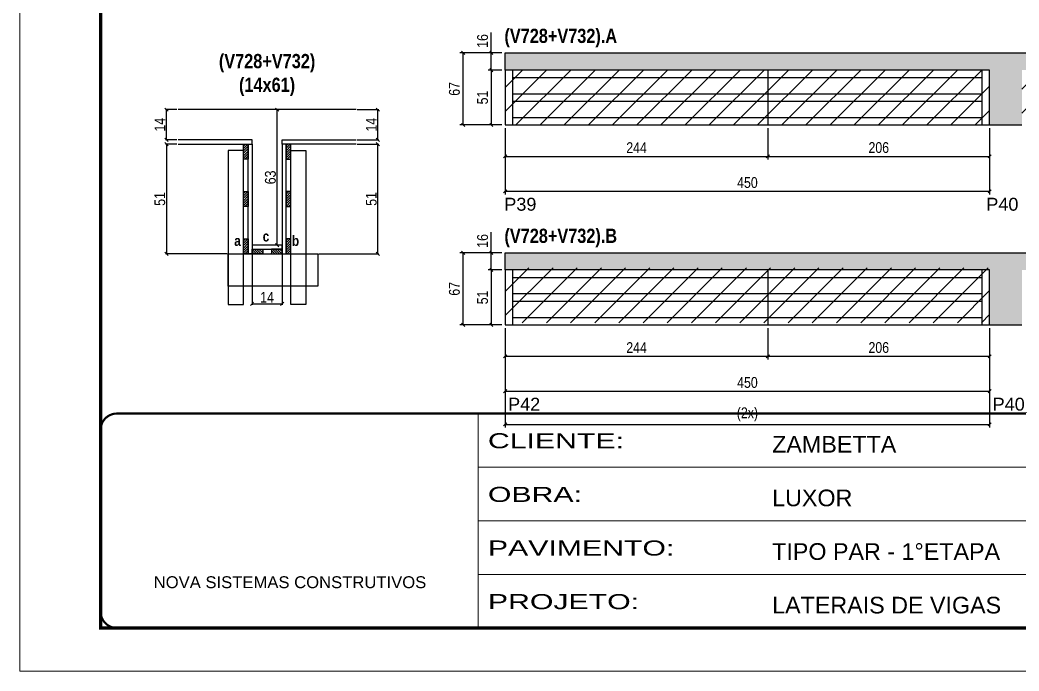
# Model space of a CAD drawing. Extents: x 3309 to 9563, y -2522 to 14608.
# Drawn here: x 6493 to 7421, y 11261 to 11866 of the extents above; entities that cross this region are included whole.
import ezdxf

# ---------------------------------------------------------------- set-up
doc = ezdxf.new("R2010")
doc.units = 0
doc.header["$PDMODE"] = 35
doc.header["$PDSIZE"] = -10
doc.linetypes.add('CONTINUO', pattern=[0])
doc.linetypes.add('DASHED', pattern=[0.75, 0.5, -0.25])
for name, color, linetype in [('5', 5, 'Continuous'), ('COTA', 241, 'Continuous'), ('detalhes', 4, 'Continuous'), ('NOMENCLATURA', 7, 'Continuous'), ('Painéis', 200, 'Continuous'), ('SARR_2.2x7', 40, 'Continuous'), ('SARR_3.5x7', 81, 'Continuous')]:
    doc.layers.add(name, color=color, linetype=linetype)
for name, color, linetype, lineweight in [('CONCRETO', 251, 'Continuous', 25), ('Folhas', 255, 'Continuous', 9), ('Hachura', 251, 'Continuous', 9), ('SARRAFO DE PRESSAO', 251, 'DASHED', 9)]:
    doc.layers.add(name, color=color, linetype=linetype, lineweight=lineweight)
doc.styles.add('ARIAL', font='arial.ttf')
doc.styles.add('COTA TECNICA', font='techl___.ttf', dxfattribs={"height": 10})
doc.styles.add('COTA TECNICA 2X', font='techl___.ttf', dxfattribs={"height": 10})
doc.styles.get("Standard").update_dxf_attribs({"font": 'arial.ttf'})
doc.styles.add('TECNICA', font='techb___.ttf', dxfattribs={"height": 10})
doc.styles.add('Tecnologia', font='')
doc.styles.get('Tecnologia').set_extended_font_data('Forgotten Futurist')
doc.dimstyles.new('PAINEL', dxfattribs={"dimtxt": 10, "dimasz": 3, "dimexe": 3, "dimexo": 3, "dimgap": 3, "dimtad": 1, "dimdec": 1, "dimzin": 12, "dimdsep": 46, "dimtxsty": 'COTA TECNICA', "dimblk1": 'OBLIQUE', "dimblk2": 'OBLIQUE', "dimsah": 1, "dimcen": 0.9, "dimclrd": 4, "dimclre": 4, "dimclrt": 240, "dimadec": 1, "dimazin": 3, "dimtfac": 1, "dimtdec": 1, "dimtmove": 0, "dimatfit": 3, "dimfxl": 1, "dimtolj": 1, "dimtzin": 12, "dimarcsym": 0})
doc.dimstyles.new('SECAO', dxfattribs={"dimscale": 0.333333, "dimtxt": 5, "dimasz": 9, "dimexe": 3, "dimexo": 3, "dimgap": 3, "dimtad": 1, "dimdec": 1, "dimlfac": 0.5, "dimzin": 12, "dimdsep": 46, "dimtxsty": 'COTA TECNICA 2X', "dimblk1": 'OBLIQUE', "dimblk2": 'OBLIQUE', "dimsah": 1, "dimcen": 0.9, "dimclrd": 4, "dimclre": 4, "dimclrt": 240, "dimadec": 1, "dimazin": 3, "dimtfac": 1, "dimtdec": 1, "dimtmove": 0, "dimatfit": 3, "dimfxl": 1, "dimtolj": 1, "dimtzin": 12, "dimarcsym": 0})
pattern_1 = [(45, (-116811.7693, -21529.1854), (-1.122532015, 1.122532015), [])]

# ---------------------------------------------------------------- blocks, each defined once
blk = doc.blocks.new('9999999999')
at = {"color": 30, "linetype": 'CONTINUO'}
for p, q in [((98564.56, 34230.21), (98564.56, 34429.45)), ((98564.56, 34379.64), (99583.98, 34379.64)), ((98564.56, 34329.83), (99487.98, 34329.83)), ((98564.56, 34280.02), (99487.98, 34280.02))]:
    blk.add_line(p, q, dxfattribs=at)
at = {"color": 30, "linetype": 'CONTINUO', "const_width": 2}
blk.add_lwpolyline([(99583.98, 34230.21), (99583.98, 34414.45, 0.414214), (99568.98, 34429.45), (98228.98, 34429.45, 0.414214), (98213.98, 34414.45), (98213.98, 34245.21, 0.414214), (98228.98, 34230.21), (99583.98, 34230.21)], format="xyb", dxfattribs=at)
at = {"layer": 'Folhas'}
blk.add_lwpolyline([(98138.98, 34190.21), (99623.98, 34190.21), (99623.98, 35240.21), (98138.98, 35240.21)], close=True, dxfattribs=at)
at = {"layer": 'Folhas', "color": 30, "const_width": 3}
blk.add_lwpolyline([(98213.98, 34230.21), (99583.98, 34230.21), (99583.98, 35200.21), (98213.98, 35200.21)], close=True, dxfattribs=at)
at = {"color": 7, "linetype": 'Continuous', "ltscale": 5, "style": 'ARIAL'}
for s, height, p in [('ZAMBETTA', 15.483, (98837.68, 34393.13)), ('LUXOR', 15.483, (98837.68, 34343.32)), ('TIPO PAR - 1°ETAPA', 15.4829, (98837.68, 34293.51)), ('NOVA SISTEMAS CONSTRUTIVOS', 11.0592, (98263.19, 34267.21)), ('LATERAIS DE VIGAS', 15.4829, (98837.68, 34243.7))]:
    blk.add_text(s, height=height, dxfattribs=at).set_placement(p)
at = {"layer": 'Folhas', "color": 7, "style": 'Tecnologia', "width": 1.5}
for s, p in [('CLIENTE:', (98573.65, 34397.17)), ('OBRA:', (98573.65, 34347.31)), ('PAVIMENTO:', (98573.65, 34297.5)), ('PROJETO:', (98573.65, 34247.69))]:
    blk.add_text(s, height=14, dxfattribs=at).set_placement(p)
blk = doc.blocks.new('_Oblique')
at = {"color": 0, "linetype": 'ByBlock', "lineweight": -2}
blk.add_line((-0.5, -0.5), (0.5, 0.5), dxfattribs=at)
blk = doc.blocks.new('*D2158')
at = {"layer": 'COTA', "color": 4, "lineweight": -2, "transparency": 16777216}
for p, q in [((6638.7, 11750.35), (6627.91, 11750.35)), ((6628.91, 11750.35), (6628.91, 11648.35)), ((6685.4, 11648.35), (6627.91, 11648.35))]:
    blk.add_line(p, q, dxfattribs=at)
at = {"layer": 'Defpoints', "color": 0, "transparency": 16777216}
for p in [(6639.7, 11750.35), (6628.91, 11648.35), (6686.4, 11648.35, 0)]:
    blk.add_point(p, dxfattribs=at)
at = {"layer": 'COTA', "color": 4, "lineweight": -2, "transparency": 16777216, "xscale": 3, "yscale": 3, "zscale": 3}
for p, rotation in [((6628.91, 11750.35), 90), ((6628.91, 11648.35), 270)]:
    blk.add_blockref('_Oblique', p, dxfattribs=dict(at, rotation=rotation))
at = {"layer": 'COTA', "color": 240, "transparency": 16777216, "insert": (6622.8, 11699.35), "char_height": 10, "attachment_point": 5, "rotation": 90, "style": 'COTA TECNICA 2X'}
blk.add_mtext('\\A1;51', dxfattribs=at)
blk = doc.blocks.new('*D2159')
at = {"layer": 'COTA', "color": 4, "lineweight": -2, "transparency": 16777216}
for p, q in [((6735.4, 11782.35), (6730.73, 11782.35)), ((6731.73, 11656.35), (6731.73, 11782.35)), ((6735.4, 11656.35), (6730.73, 11656.35))]:
    blk.add_line(p, q, dxfattribs=at)
at = {"layer": 'Defpoints', "color": 0, "transparency": 16777216}
for p in [(6731.73, 11782.35), (6736.4, 11782.35), (6736.4, 11656.35)]:
    blk.add_point(p, dxfattribs=at)
at = {"layer": 'COTA', "color": 4, "lineweight": -2, "transparency": 16777216, "xscale": 3, "yscale": 3, "zscale": 3}
for p, rotation in [((6731.73, 11782.35), 90), ((6731.73, 11656.35), 270)]:
    blk.add_blockref('_Oblique', p, dxfattribs=dict(at, rotation=rotation))
at = {"layer": 'COTA', "color": 240, "transparency": 16777216, "insert": (6725.51, 11719.35), "char_height": 10, "attachment_point": 5, "rotation": 90, "style": 'COTA TECNICA 2X'}
blk.add_mtext('\\A1;63', dxfattribs=at)
blk = doc.blocks.new('*D2173')
at = {"layer": 'COTA', "color": 4, "lineweight": -2, "transparency": 16777216}
for p, q in [((6638.7, 11782.35), (6627.91, 11782.35)), ((6628.91, 11754.35), (6628.91, 11782.35)), ((6638.7, 11754.35), (6627.91, 11754.35))]:
    blk.add_line(p, q, dxfattribs=at)
at = {"layer": 'Defpoints', "color": 0, "transparency": 16777216}
for p in [(6628.91, 11782.35), (6639.7, 11782.35), (6639.7, 11754.35)]:
    blk.add_point(p, dxfattribs=at)
at = {"layer": 'COTA', "color": 4, "lineweight": -2, "transparency": 16777216, "xscale": 3, "yscale": 3, "zscale": 3}
for p, rotation in [((6628.91, 11782.35), 90), ((6628.91, 11754.35), 270)]:
    blk.add_blockref('_Oblique', p, dxfattribs=dict(at, rotation=rotation))
at = {"layer": 'COTA', "color": 240, "transparency": 16777216, "insert": (6622.84, 11768.35), "char_height": 10, "attachment_point": 5, "rotation": 90, "style": 'COTA TECNICA 2X'}
blk.add_mtext('\\A1;14', dxfattribs=at)
blk = doc.blocks.new('*D2174')
at = {"layer": 'COTA', "color": 4, "lineweight": -2, "transparency": 16777216}
for p, q in [((6708.4, 11647.35), (6708.4, 11600.91)), ((6736.4, 11647.35), (6736.4, 11600.91)), ((6708.4, 11601.91), (6736.4, 11601.91))]:
    blk.add_line(p, q, dxfattribs=at)
at = {"layer": 'Defpoints', "color": 0, "transparency": 16777216}
for p in [(6708.4, 11648.35), (6736.4, 11648.35), (6736.4, 11601.91)]:
    blk.add_point(p, dxfattribs=at)
at = {"layer": 'COTA', "color": 4, "lineweight": -2, "transparency": 16777216, "xscale": 3, "yscale": 3, "zscale": 3, "rotation": 180}
blk.add_blockref('_Oblique', (6708.4, 11601.91), dxfattribs=at)
at = {"layer": 'COTA', "color": 4, "lineweight": -2, "transparency": 16777216, "xscale": 3, "yscale": 3, "zscale": 3}
blk.add_blockref('_Oblique', (6736.4, 11601.91), dxfattribs=at)
at = {"layer": 'COTA', "color": 240, "transparency": 16777216, "insert": (6722.4, 11607.98), "char_height": 10, "attachment_point": 5, "style": 'COTA TECNICA 2X'}
blk.add_mtext('\\A1;14', dxfattribs=at)
blk = doc.blocks.new('*D2175')
at = {"layer": 'COTA', "color": 4, "lineweight": -2, "transparency": 16777216}
for p, q in [((6806.1, 11750.35), (6826.33, 11750.35)), ((6825.33, 11648.35), (6825.33, 11750.35)), ((6770.59, 11648.35), (6826.33, 11648.35))]:
    blk.add_line(p, q, dxfattribs=at)
at = {"layer": 'Defpoints', "color": 0, "transparency": 16777216}
for p in [(6805.1, 11750.35), (6825.33, 11750.35), (6769.59, 11648.35)]:
    blk.add_point(p, dxfattribs=at)
at = {"layer": 'COTA', "color": 4, "lineweight": -2, "transparency": 16777216, "xscale": 3, "yscale": 3, "zscale": 3}
for p, rotation in [((6825.33, 11750.35), 90), ((6825.33, 11648.35), 270)]:
    blk.add_blockref('_Oblique', p, dxfattribs=dict(at, rotation=rotation))
at = {"layer": 'COTA', "color": 240, "transparency": 16777216, "insert": (6819.22, 11699.35), "char_height": 10, "attachment_point": 5, "rotation": 90, "style": 'COTA TECNICA 2X'}
blk.add_mtext('\\A1;51', dxfattribs=at)
blk = doc.blocks.new('*D2176')
at = {"layer": 'COTA', "color": 4, "lineweight": -2, "transparency": 16777216}
for p, q in [((6806.1, 11782.35), (6826.33, 11782.35)), ((6825.33, 11754.35), (6825.33, 11782.35)), ((6806.1, 11754.35), (6826.33, 11754.35))]:
    blk.add_line(p, q, dxfattribs=at)
at = {"layer": 'Defpoints', "color": 0, "transparency": 16777216}
for p in [(6805.1, 11782.35), (6825.33, 11782.35), (6805.1, 11754.35)]:
    blk.add_point(p, dxfattribs=at)
at = {"layer": 'COTA', "color": 4, "lineweight": -2, "transparency": 16777216, "xscale": 3, "yscale": 3, "zscale": 3}
for p, rotation in [((6825.33, 11782.35), 90), ((6825.33, 11754.35), 270)]:
    blk.add_blockref('_Oblique', p, dxfattribs=dict(at, rotation=rotation))
at = {"layer": 'COTA', "color": 240, "transparency": 16777216, "insert": (6819.26, 11768.35), "char_height": 10, "attachment_point": 5, "rotation": 90, "style": 'COTA TECNICA 2X'}
blk.add_mtext('\\A1;14', dxfattribs=at)
blk = doc.blocks.new('*D2177')
at = {"layer": 'COTA', "color": 4, "lineweight": -2, "transparency": 16777216}
for p, q in [((6943.62, 11765.1), (6943.62, 11703.44)), ((7393.62, 11765.1), (7393.62, 11703.44)), ((6943.62, 11706.44), (7393.62, 11706.44))]:
    blk.add_line(p, q, dxfattribs=at)
at = {"layer": 'Defpoints', "color": 0, "transparency": 16777216}
for p in [(6943.62, 11768.1), (7393.62, 11768.1), (7393.62, 11706.44)]:
    blk.add_point(p, dxfattribs=at)
at = {"layer": 'COTA', "color": 4, "lineweight": -2, "transparency": 16777216, "xscale": 3, "yscale": 3, "zscale": 3, "rotation": 180}
blk.add_blockref('_Oblique', (6943.62, 11706.44), dxfattribs=at)
at = {"layer": 'COTA', "color": 4, "lineweight": -2, "transparency": 16777216, "xscale": 3, "yscale": 3, "zscale": 3}
blk.add_blockref('_Oblique', (7393.62, 11706.44), dxfattribs=at)
at = {"layer": 'COTA', "color": 240, "transparency": 16777216, "insert": (7168.62, 11714.54), "char_height": 10, "attachment_point": 5, "style": 'COTA TECNICA'}
blk.add_mtext('\\A1;450', dxfattribs=at)
blk = doc.blocks.new('*D2192')
at = {"layer": 'COTA', "color": 4, "lineweight": -2, "transparency": 16777216}
for p, q in [((6943.62, 11765.1), (6943.62, 11735.92)), ((7187.62, 11765.1), (7187.62, 11735.92)), ((6943.62, 11738.92), (7187.62, 11738.92))]:
    blk.add_line(p, q, dxfattribs=at)
at = {"layer": 'Defpoints', "color": 0, "transparency": 16777216}
for p in [(6943.62, 11768.1), (7187.62, 11768.1), (7187.62, 11738.92)]:
    blk.add_point(p, dxfattribs=at)
at = {"layer": 'COTA', "color": 4, "lineweight": -2, "transparency": 16777216, "xscale": 3, "yscale": 3, "zscale": 3, "rotation": 180}
blk.add_blockref('_Oblique', (6943.62, 11738.92), dxfattribs=at)
at = {"layer": 'COTA', "color": 4, "lineweight": -2, "transparency": 16777216, "xscale": 3, "yscale": 3, "zscale": 3}
blk.add_blockref('_Oblique', (7187.62, 11738.92), dxfattribs=at)
at = {"layer": 'COTA', "color": 240, "transparency": 16777216, "insert": (7065.62, 11747), "char_height": 10, "attachment_point": 5, "style": 'COTA TECNICA'}
blk.add_mtext('\\A1;244', dxfattribs=at)
blk = doc.blocks.new('*D2193')
at = {"layer": 'COTA', "color": 4, "lineweight": -2, "transparency": 16777216}
for p, q in [((7187.62, 11765.1), (7187.62, 11735.92)), ((7393.62, 11765.1), (7393.62, 11735.92)), ((7187.62, 11738.92), (7393.62, 11738.92))]:
    blk.add_line(p, q, dxfattribs=at)
at = {"layer": 'Defpoints', "color": 0, "transparency": 16777216}
for p in [(7187.62, 11768.1), (7393.62, 11768.1), (7393.62, 11738.92)]:
    blk.add_point(p, dxfattribs=at)
at = {"layer": 'COTA', "color": 4, "lineweight": -2, "transparency": 16777216, "xscale": 3, "yscale": 3, "zscale": 3, "rotation": 180}
blk.add_blockref('_Oblique', (7187.62, 11738.92), dxfattribs=at)
at = {"layer": 'COTA', "color": 4, "lineweight": -2, "transparency": 16777216, "xscale": 3, "yscale": 3, "zscale": 3}
blk.add_blockref('_Oblique', (7393.62, 11738.92), dxfattribs=at)
at = {"layer": 'COTA', "color": 240, "transparency": 16777216, "insert": (7290.62, 11747.03), "char_height": 10, "attachment_point": 5, "style": 'COTA TECNICA'}
blk.add_mtext('\\A1;206', dxfattribs=at)
blk = doc.blocks.new('*D2194')
at = {"layer": 'COTA', "color": 4, "lineweight": -2, "transparency": 16777216}
for p, q in [((6940.62, 11819.1), (6927.72, 11819.1)), ((6930.72, 11819.1), (6930.72, 11768.1)), ((6940.62, 11768.1), (6927.72, 11768.1))]:
    blk.add_line(p, q, dxfattribs=at)
at = {"layer": 'Defpoints', "color": 0, "transparency": 16777216}
for p in [(6943.62, 11819.1), (6930.72, 11768.1), (6943.62, 11768.1)]:
    blk.add_point(p, dxfattribs=at)
at = {"layer": 'COTA', "color": 4, "lineweight": -2, "transparency": 16777216, "xscale": 3, "yscale": 3, "zscale": 3}
for p, rotation in [((6930.72, 11819.1), 90), ((6930.72, 11768.1), 270)]:
    blk.add_blockref('_Oblique', p, dxfattribs=dict(at, rotation=rotation))
at = {"layer": 'COTA', "color": 240, "transparency": 16777216, "insert": (6922.61, 11793.6), "char_height": 10, "attachment_point": 5, "rotation": 90, "style": 'COTA TECNICA'}
blk.add_mtext('\\A1;51', dxfattribs=at)
blk = doc.blocks.new('*D2195')
at = {"layer": 'COTA', "color": 4, "lineweight": -2, "transparency": 16777216}
for p, q in [((6930.72, 11835.1), (6930.72, 11854.11)), ((6940.62, 11835.1), (6927.72, 11835.1)), ((6930.72, 11819.1), (6930.72, 11835.1)), ((6940.62, 11819.1), (6927.72, 11819.1))]:
    blk.add_line(p, q, dxfattribs=at)
at = {"layer": 'Defpoints', "color": 0, "transparency": 16777216}
for p in [(6930.72, 11835.1), (6943.62, 11835.1), (6943.62, 11819.1)]:
    blk.add_point(p, dxfattribs=at)
at = {"layer": 'COTA', "color": 4, "lineweight": -2, "transparency": 16777216, "xscale": 3, "yscale": 3, "zscale": 3}
for p, rotation in [((6930.72, 11835.1), 90), ((6930.72, 11819.1), 270)]:
    blk.add_blockref('_Oblique', p, dxfattribs=dict(at, rotation=rotation))
at = {"layer": 'COTA', "color": 240, "transparency": 16777216, "insert": (6922.62, 11846.11), "char_height": 10, "attachment_point": 5, "rotation": 90, "style": 'COTA TECNICA'}
blk.add_mtext('\\A1;16', dxfattribs=at)
blk = doc.blocks.new('*D2196')
at = {"layer": 'COTA', "color": 4, "lineweight": -2, "transparency": 16777216}
for p, q in [((6940.62, 11835.1), (6901.56, 11835.1)), ((6904.56, 11768.1), (6904.56, 11835.1)), ((6940.62, 11768.1), (6901.56, 11768.1))]:
    blk.add_line(p, q, dxfattribs=at)
at = {"layer": 'Defpoints', "color": 0, "transparency": 16777216}
for p in [(6904.56, 11835.1), (6943.62, 11835.1), (6943.62, 11768.1)]:
    blk.add_point(p, dxfattribs=at)
at = {"layer": 'COTA', "color": 4, "lineweight": -2, "transparency": 16777216, "xscale": 3, "yscale": 3, "zscale": 3}
for p, rotation in [((6904.56, 11835.1), 90), ((6904.56, 11768.1), 270)]:
    blk.add_blockref('_Oblique', p, dxfattribs=dict(at, rotation=rotation))
at = {"layer": 'COTA', "color": 240, "transparency": 16777216, "insert": (6896.45, 11801.6), "char_height": 10, "attachment_point": 5, "rotation": 90, "style": 'COTA TECNICA'}
blk.add_mtext('\\A1;67', dxfattribs=at)
blk = doc.blocks.new('*D2201')
at = {"layer": 'COTA', "color": 4, "lineweight": -2, "transparency": 16777216}
for p, q in [((6943.62, 11579.33), (6943.62, 11517.66)), ((7393.62, 11579.33), (7393.62, 11517.66)), ((6943.62, 11520.66), (7393.62, 11520.66))]:
    blk.add_line(p, q, dxfattribs=at)
at = {"layer": 'Defpoints', "color": 0, "transparency": 16777216}
for p in [(6943.62, 11582.33), (7393.62, 11582.33), (7393.62, 11520.66)]:
    blk.add_point(p, dxfattribs=at)
at = {"layer": 'COTA', "color": 4, "lineweight": -2, "transparency": 16777216, "xscale": 3, "yscale": 3, "zscale": 3, "rotation": 180}
blk.add_blockref('_Oblique', (6943.62, 11520.66), dxfattribs=at)
at = {"layer": 'COTA', "color": 4, "lineweight": -2, "transparency": 16777216, "xscale": 3, "yscale": 3, "zscale": 3}
blk.add_blockref('_Oblique', (7393.62, 11520.66), dxfattribs=at)
at = {"layer": 'COTA', "color": 240, "transparency": 16777216, "insert": (7168.62, 11528.77), "char_height": 10, "attachment_point": 5, "style": 'COTA TECNICA'}
blk.add_mtext('\\A1;450', dxfattribs=at)
blk = doc.blocks.new('*D2202')
at = {"layer": 'COTA', "color": 4, "lineweight": -2, "transparency": 16777216}
for p, q in [((6943.62, 11579.33), (6943.62, 11550.15)), ((7187.62, 11579.33), (7187.62, 11550.15)), ((6943.62, 11553.15), (7187.62, 11553.15))]:
    blk.add_line(p, q, dxfattribs=at)
at = {"layer": 'Defpoints', "color": 0, "transparency": 16777216}
for p in [(6943.62, 11582.33), (7187.62, 11582.33), (7187.62, 11553.15)]:
    blk.add_point(p, dxfattribs=at)
at = {"layer": 'COTA', "color": 4, "lineweight": -2, "transparency": 16777216, "xscale": 3, "yscale": 3, "zscale": 3, "rotation": 180}
blk.add_blockref('_Oblique', (6943.62, 11553.15), dxfattribs=at)
at = {"layer": 'COTA', "color": 4, "lineweight": -2, "transparency": 16777216, "xscale": 3, "yscale": 3, "zscale": 3}
blk.add_blockref('_Oblique', (7187.62, 11553.15), dxfattribs=at)
at = {"layer": 'COTA', "color": 240, "transparency": 16777216, "insert": (7065.62, 11561.22), "char_height": 10, "attachment_point": 5, "style": 'COTA TECNICA'}
blk.add_mtext('\\A1;244', dxfattribs=at)
blk = doc.blocks.new('*D2203')
at = {"layer": 'COTA', "color": 4, "lineweight": -2, "transparency": 16777216}
for p, q in [((7187.62, 11579.33), (7187.62, 11550.15)), ((7393.62, 11579.33), (7393.62, 11550.15)), ((7187.62, 11553.15), (7393.62, 11553.15))]:
    blk.add_line(p, q, dxfattribs=at)
at = {"layer": 'Defpoints', "color": 0, "transparency": 16777216}
for p in [(7187.62, 11582.33), (7393.62, 11582.33), (7393.62, 11553.15)]:
    blk.add_point(p, dxfattribs=at)
at = {"layer": 'COTA', "color": 4, "lineweight": -2, "transparency": 16777216, "xscale": 3, "yscale": 3, "zscale": 3, "rotation": 180}
blk.add_blockref('_Oblique', (7187.62, 11553.15), dxfattribs=at)
at = {"layer": 'COTA', "color": 4, "lineweight": -2, "transparency": 16777216, "xscale": 3, "yscale": 3, "zscale": 3}
blk.add_blockref('_Oblique', (7393.62, 11553.15), dxfattribs=at)
at = {"layer": 'COTA', "color": 240, "transparency": 16777216, "insert": (7290.62, 11561.25), "char_height": 10, "attachment_point": 5, "style": 'COTA TECNICA'}
blk.add_mtext('\\A1;206', dxfattribs=at)
blk = doc.blocks.new('*D2204')
at = {"layer": 'COTA', "color": 4, "lineweight": -2, "transparency": 16777216}
for p, q in [((6940.62, 11633.33), (6927.72, 11633.33)), ((6930.72, 11633.33), (6930.72, 11582.33)), ((6940.62, 11582.33), (6927.72, 11582.33))]:
    blk.add_line(p, q, dxfattribs=at)
at = {"layer": 'Defpoints', "color": 0, "transparency": 16777216}
for p in [(6943.62, 11633.33), (6930.72, 11582.33), (6943.62, 11582.33)]:
    blk.add_point(p, dxfattribs=at)
at = {"layer": 'COTA', "color": 4, "lineweight": -2, "transparency": 16777216, "xscale": 3, "yscale": 3, "zscale": 3}
for p, rotation in [((6930.72, 11633.33), 90), ((6930.72, 11582.33), 270)]:
    blk.add_blockref('_Oblique', p, dxfattribs=dict(at, rotation=rotation))
at = {"layer": 'COTA', "color": 240, "transparency": 16777216, "insert": (6922.61, 11607.83), "char_height": 10, "attachment_point": 5, "rotation": 90, "style": 'COTA TECNICA'}
blk.add_mtext('\\A1;51', dxfattribs=at)
blk = doc.blocks.new('*D2205')
at = {"layer": 'COTA', "color": 4, "lineweight": -2, "transparency": 16777216}
for p, q in [((6930.72, 11649.33), (6930.72, 11668.34)), ((6940.62, 11649.33), (6927.72, 11649.33)), ((6930.72, 11633.33), (6930.72, 11649.33)), ((6940.62, 11633.33), (6927.72, 11633.33))]:
    blk.add_line(p, q, dxfattribs=at)
at = {"layer": 'Defpoints', "color": 0, "transparency": 16777216}
for p in [(6930.72, 11649.33), (6943.62, 11649.33), (6943.62, 11633.33)]:
    blk.add_point(p, dxfattribs=at)
at = {"layer": 'COTA', "color": 4, "lineweight": -2, "transparency": 16777216, "xscale": 3, "yscale": 3, "zscale": 3}
for p, rotation in [((6930.72, 11649.33), 90), ((6930.72, 11633.33), 270)]:
    blk.add_blockref('_Oblique', p, dxfattribs=dict(at, rotation=rotation))
at = {"layer": 'COTA', "color": 240, "transparency": 16777216, "insert": (6922.62, 11660.34), "char_height": 10, "attachment_point": 5, "rotation": 90, "style": 'COTA TECNICA'}
blk.add_mtext('\\A1;16', dxfattribs=at)
blk = doc.blocks.new('*D2206')
at = {"layer": 'COTA', "color": 4, "lineweight": -2, "transparency": 16777216}
for p, q in [((6940.62, 11649.33), (6901.56, 11649.33)), ((6904.56, 11582.33), (6904.56, 11649.33)), ((6940.62, 11582.33), (6901.56, 11582.33))]:
    blk.add_line(p, q, dxfattribs=at)
at = {"layer": 'Defpoints', "color": 0, "transparency": 16777216}
for p in [(6904.56, 11649.33), (6943.62, 11649.33), (6943.62, 11582.33)]:
    blk.add_point(p, dxfattribs=at)
at = {"layer": 'COTA', "color": 4, "lineweight": -2, "transparency": 16777216, "xscale": 3, "yscale": 3, "zscale": 3}
for p, rotation in [((6904.56, 11649.33), 90), ((6904.56, 11582.33), 270)]:
    blk.add_blockref('_Oblique', p, dxfattribs=dict(at, rotation=rotation))
at = {"layer": 'COTA', "color": 240, "transparency": 16777216, "insert": (6896.45, 11615.83), "char_height": 10, "attachment_point": 5, "rotation": 90, "style": 'COTA TECNICA'}
blk.add_mtext('\\A1;67', dxfattribs=at)
blk = doc.blocks.new('*D2165')
at = {"layer": 'COTA', "color": 4, "lineweight": -2, "transparency": 16777216}
for p, q in [((6943.62, 11579.33), (6943.62, 11486.92)), ((7393.62, 11579.33), (7393.62, 11486.92)), ((6943.62, 11489.92), (7393.62, 11489.92))]:
    blk.add_line(p, q, dxfattribs=at)
at = {"layer": 'Defpoints', "color": 0, "transparency": 16777216}
for p in [(6943.62, 11582.33), (7393.62, 11582.33), (7393.62, 11489.92)]:
    blk.add_point(p, dxfattribs=at)
at = {"layer": 'COTA', "color": 4, "lineweight": -2, "transparency": 16777216, "xscale": 3, "yscale": 3, "zscale": 3, "rotation": 180}
blk.add_blockref('_Oblique', (6943.62, 11489.92), dxfattribs=at)
at = {"layer": 'COTA', "color": 4, "lineweight": -2, "transparency": 16777216, "xscale": 3, "yscale": 3, "zscale": 3}
blk.add_blockref('_Oblique', (7393.62, 11489.92), dxfattribs=at)
at = {"layer": 'COTA', "color": 240, "transparency": 16777216, "insert": (7168.62, 11499.14), "char_height": 10, "attachment_point": 5, "style": 'COTA TECNICA'}
blk.add_mtext('\\A1;(2x)', dxfattribs=at)

msp = doc.modelspace()

# ---------------------------------------------------------------- hatches: boundary and pattern name
at = {"layer": 'COTA'}
h = msp.add_hatch(dxfattribs=at)
h.set_pattern_fill('AR-CONC', color=256, scale=0.03)
h.set_pattern_definition([(50, (0, 750.9614), (5.46554, -0.4781726), [0.5715, -6.2865]), (355, (0, 750.9614), (-1.0573026, 5.7317054), [0.4572, -5.0292175]), (100.451445, (0.4555, 750.9216), (4.4082374, 5.2535326), [0.4857003, -5.3427073]), (46.1842, (0, 752.4854), (8.1323712, -1.26127), [0.85725, -9.42975]), (96.63556, (0.678, 752.38), (7.122124, 7.4227837), [0.7285507, -8.014068]), (351.18415, (0, 752.485), (7.122124, 7.4227837), [0.685799, -7.543792]), (21, (0.762, 752.1044), (4.5484317, -3.067956), [0.5715, -6.2865]), (326, (0.762, 752.1044), (1.8540609, 5.525639), [0.4572, -5.0292]), (71.451445, (1.141, 751.8487), (6.4024926, 2.457683), [0.4857003, -5.3426981]), (37.5, (0, 750.9614), (0.0926581, 2.53665117), [0, -4.96824, 0, -5.1054, 0, -5.04825]), (7.5, (0, 750.9614), (2.0045899, 3.00541724), [0, -2.91084, 0, -4.85394, 0, -1.92405]), (327.5, (-1.6993, 750.9614), (4.06771786, -0.17186232), [0, -1.905, 0, -5.9436, 0, -7.8867]), (317.5, (-2.4613, 750.9614), (4.4438754, 0.7627947), [0, -2.4765, 0, -3.94716, 0, -5.6007])])
h.paths.add_polyline_path([(7423.62, 11819.1), (7873.62, 11819.1), (7873.62, 11835.1), (6943.62, 11835.1), (6943.62, 11819.1), (7393.62, 11819.1), (7393.62, 11768.1), (7423.62, 11768.1)])
h = msp.add_hatch(dxfattribs=at)
h.set_pattern_fill('AR-CONC', color=256, scale=0.03)
h.set_pattern_definition([(50, (0, 565.19), (5.46554, -0.4781726), [0.5715, -6.2865]), (355, (0, 565.19), (-1.0573026, 5.7317054), [0.4572, -5.0292175]), (100.451445, (0.4555, 565.15), (4.4082374, 5.2535326), [0.4857003, -5.3427073]), (46.1842, (0, 566.714), (8.1323712, -1.26127), [0.85725, -9.42975]), (96.63556, (0.678, 566.609), (7.122124, 7.4227837), [0.7285507, -8.014068]), (351.18415, (0, 566.714), (7.122124, 7.4227837), [0.685799, -7.543792]), (21, (0.762, 566.333), (4.5484317, -3.067956), [0.5715, -6.2865]), (326, (0.762, 566.333), (1.8540609, 5.525639), [0.4572, -5.0292]), (71.451445, (1.141, 566.077), (6.4024926, 2.457683), [0.4857003, -5.3426981]), (37.5, (0, 565.1899), (0.0926581, 2.53665117), [0, -4.96824, 0, -5.1054, 0, -5.04825]), (7.5, (0, 565.19), (2.0045899, 3.00541724), [0, -2.91084, 0, -4.85394, 0, -1.92405]), (327.5, (-1.6993, 565.19), (4.06771786, -0.17186232), [0, -1.905, 0, -5.9436, 0, -7.8867]), (317.5, (-2.4613, 565.19), (4.4438754, 0.7627947), [0, -2.4765, 0, -3.94716, 0, -5.6007])])
h.paths.add_polyline_path([(7423.62, 11633.33), (7873.62, 11633.33), (7873.62, 11649.33), (6943.62, 11649.33), (6943.62, 11633.33), (7393.62, 11633.33), (7393.62, 11582.33), (7423.62, 11582.33)])
at = {"layer": 'Hachura', "linetype": 'ByBlock'}
h = msp.add_hatch(dxfattribs=at)
h.set_pattern_fill('ANSI31', color=256, scale=5)
h.paths.add_polyline_path([(7667.62, 11821.1), (7423.62, 11821.1), (7423.62, 11770.1), (7667.62, 11770.1)])
h.paths.add_polyline_path([(7873.62, 11821.1), (7667.62, 11821.1), (7667.62, 11770.1), (7873.62, 11770.1)])
h.paths.add_polyline_path([(7187.62, 11635.33), (6943.62, 11635.33), (6943.62, 11584.33), (7187.62, 11584.33)])
h.paths.add_polyline_path([(7393.62, 11635.33), (7187.62, 11635.33), (7187.62, 11584.33), (7393.62, 11584.33)])
h = msp.add_hatch(dxfattribs=at)
h.set_pattern_fill('ANSI31', color=256, scale=5)
h.set_pattern_definition([(45, (0, 750.961), (-11.22532, 11.22532), [])])
h.paths.add_polyline_path([(7187.62, 11768.1), (7187.62, 11819.1), (6943.62, 11819.1), (6943.62, 11768.1)])
h.paths.add_polyline_path([(7187.62, 11819.1), (7187.62, 11768.1), (7393.62, 11768.1), (7393.62, 11819.1)])
at = {"layer": 'SARR_2.2x7'}
h = msp.add_hatch(dxfattribs=at)
h.set_pattern_fill('ANSI31', color=256, scale=0.5)
h.set_pattern_definition([(45, (-116811.7693, -21485.1854), (-1.122532015, 1.122532015), [])])
h.paths.add_polyline_path([(6700.4, 11736.35), (6704.8, 11736.35), (6704.8, 11750.35), (6700.4, 11750.35)])
h = msp.add_hatch(dxfattribs=at)
h.set_pattern_fill('ANSI31', color=256, scale=0.5)
h.set_pattern_definition([(45, (-116821.7693, -21485.1854), (-1.122532015, 1.122532015), [])])
h.paths.add_polyline_path([(6744.4, 11736.35), (6740, 11736.35), (6740, 11750.35), (6744.4, 11750.35)])
h = msp.add_hatch(dxfattribs=at)
h.set_pattern_fill('ANSI31', color=256, scale=0.5)
h.set_pattern_definition(pattern_1)
h.paths.add_polyline_path([(6700.4, 11692.35), (6704.8, 11692.35), (6704.8, 11706.35), (6700.4, 11706.35)])
h = msp.add_hatch(dxfattribs=at)
h.set_pattern_fill('ANSI31', color=256, scale=0.5)
h.set_pattern_definition(pattern_1)
h.paths.add_polyline_path([(6744.4, 11692.35), (6740, 11692.35), (6740, 11706.35), (6744.4, 11706.35)])
h = msp.add_hatch(dxfattribs=at)
h.set_pattern_fill('ANSI31', color=256, scale=0.5)
h.set_pattern_definition([(45, (-116811.7693, -21573.1854), (-1.122532015, 1.122532015), [])])
h.paths.add_polyline_path([(6700.4, 11648.35), (6704.8, 11648.35), (6704.8, 11662.35), (6700.4, 11662.35)])
h = msp.add_hatch(dxfattribs=at)
h.set_pattern_fill('ANSI31', color=256, scale=0.5)
h.set_pattern_definition([(45, (-116821.7693, -21573.1854), (-1.122532015, 1.122532015), [])])
h.paths.add_polyline_path([(6744.4, 11648.35), (6740, 11648.35), (6740, 11662.35), (6744.4, 11662.35)])
h = msp.add_hatch(dxfattribs=at)
h.set_pattern_fill('ANSI31', color=256, scale=0.5, angle=90)
h.set_pattern_definition([(135, (39943.939, -111863.8164), (-1.122532015, -1.122532015), [])])
h.paths.add_polyline_path([(6718.4, 11648.35), (6718.4, 11652.75), (6708.4, 11652.75), (6708.4, 11648.35)])
h = msp.add_hatch(dxfattribs=at)
h.set_pattern_fill('ANSI31', color=256, scale=0.5, angle=90)
h.set_pattern_definition([(135, (39933.939, -111863.8164), (-1.122532015, -1.122532015), [])])
h.paths.add_polyline_path([(6726.4, 11652.75), (6726.4, 11648.35), (6736.4, 11648.35), (6736.4, 11652.75)])

# ---------------------------------------------------------------- linework, layer by layer
at = {"layer": 'CONCRETO', "linetype": 'Continuous'}
msp.add_line((6805.1, 11782.35), (6639.7, 11782.35), dxfattribs=at)
at = {"layer": 'COTA'}
for p, q in [((6943.62, 11819.1), (6943.62, 11835.1)), ((6943.62, 11835.1), (7873.62, 11835.1)), ((7393.62, 11768.1), (7423.62, 11768.1)), ((6943.62, 11633.33), (6943.62, 11649.33)), ((6943.62, 11649.33), (7873.62, 11649.33)), ((7393.62, 11582.33), (7423.62, 11582.33))]:
    msp.add_line(p, q, dxfattribs=at)
at = {"layer": 'Painéis', "linetype": 'ByBlock'}
for p, q in [((7393.62, 11819.1), (6943.62, 11819.1)), ((6943.62, 11819.1), (6943.62, 11768.1)), ((7187.62, 11819.1), (7187.62, 11768.1)), ((7393.62, 11768.1), (7393.62, 11819.1)), ((6943.62, 11768.1), (7393.62, 11768.1)), ((7393.62, 11633.33), (6943.62, 11633.33)), ((6943.62, 11633.33), (6943.62, 11582.33)), ((7187.62, 11633.33), (7187.62, 11582.33)), ((7393.62, 11582.33), (7393.62, 11633.33)), ((6943.62, 11582.33), (7393.62, 11582.33))]:
    msp.add_line(p, q, dxfattribs=at)
at = {"layer": 'Painéis', "linetype": 'Continuous'}
for points in [[(6639.7, 11750.35), (6708.4, 11750.35), (6708.4, 11754.35), (6639.7, 11754.35)], [(6805.1, 11750.35), (6736.4, 11750.35), (6736.4, 11754.35), (6805.1, 11754.35)]]:
    msp.add_lwpolyline(points, dxfattribs=at)
for points in [[(6704.8, 11648.35), (6704.8, 11750.35), (6708.4, 11750.35), (6708.4, 11648.35)], [(6740, 11648.35), (6740, 11750.35), (6736.4, 11750.35), (6736.4, 11648.35)], [(6736.4, 11656.35), (6708.4, 11656.35), (6708.4, 11652.75), (6736.4, 11652.75)]]:
    msp.add_lwpolyline(points, close=True, dxfattribs=at)
at = {"layer": 'SARR_2.2x7', "linetype": 'Continuous'}
for p, q in [((6950.62, 11768.1), (6950.62, 11819.1)), ((7386.62, 11768.1), (7386.62, 11819.1)), ((6950.62, 11812.1), (7187.62, 11812.1)), ((7187.62, 11812.1), (7386.62, 11812.1)), ((6950.62, 11797.11), (7187.62, 11797.11)), ((7187.62, 11797.11), (7386.62, 11797.11)), ((6950.62, 11790.11), (7187.62, 11790.11)), ((7187.62, 11790.11), (7386.62, 11790.11)), ((6950.62, 11775.1), (7187.62, 11775.1)), ((7187.62, 11775.1), (7386.62, 11775.1)), ((6950.62, 11582.33), (6950.62, 11633.33)), ((7386.62, 11582.33), (7386.62, 11633.33)), ((6950.62, 11626.33), (7187.62, 11626.33)), ((7187.62, 11626.33), (7386.62, 11626.33)), ((6950.62, 11611.34), (7187.62, 11611.34)), ((7187.62, 11611.34), (7386.62, 11611.34)), ((6950.62, 11604.34), (7187.62, 11604.34)), ((7187.62, 11604.34), (7386.62, 11604.34)), ((6950.62, 11589.33), (7187.62, 11589.33)), ((7187.62, 11589.33), (7386.62, 11589.33))]:
    msp.add_line(p, q, dxfattribs=at)
at = {"layer": 'SARR_2.2x7'}
for points in [[(6704.8, 11750.35), (6704.8, 11736.35), (6700.4, 11736.35), (6700.4, 11750.35)], [(6740, 11750.35), (6740, 11736.35), (6744.4, 11736.35), (6744.4, 11750.35)], [(6704.8, 11706.35), (6704.8, 11692.35), (6700.4, 11692.35), (6700.4, 11706.35)], [(6740, 11706.35), (6740, 11692.35), (6744.4, 11692.35), (6744.4, 11706.35)], [(6704.8, 11662.35), (6704.8, 11648.35), (6700.4, 11648.35), (6700.4, 11662.35)], [(6740, 11662.35), (6740, 11648.35), (6744.4, 11648.35), (6744.4, 11662.35)], [(6708.4, 11652.75), (6718.4, 11652.75), (6718.4, 11648.35), (6708.4, 11648.35)], [(6736.4, 11652.75), (6726.4, 11652.75), (6726.4, 11648.35), (6736.4, 11648.35)]]:
    msp.add_lwpolyline(points, close=True, dxfattribs=at)
at = {"layer": 'SARR_3.5x7'}
for points in [[(6700.4, 11744.35), (6686.4, 11744.35), (6686.4, 11601.37), (6700.4, 11601.37)], [(6744.4, 11744.35), (6758.4, 11744.35), (6758.4, 11601.37), (6744.4, 11601.37)], [(6686.4, 11648.35), (6769.59, 11648.35), (6769.59, 11618.26), (6686.4, 11618.26)]]:
    msp.add_lwpolyline(points, close=True, dxfattribs=at)

# ---------------------------------------------------------------- block references
at = {"layer": 'SARRAFO DE PRESSAO', "color": 6, "linetype": 'ByBlock'}
msp.add_blockref('9999999999', (-91646.11, -22929.5), dxfattribs=at)

# ---------------------------------------------------------------- texts
at = {"layer": '5', "linetype": 'Continuous'}
for s, rotation, p in [('P39', 359.99996, (6942.76, 11688.42)), ('P40', 359.99996, (7390.52, 11688.42)), ('P42', 0.00004, (6946.32, 11502.65)), ('P40', 0.00004, (7396.41, 11502.65))]:
    msp.add_text(s, height=12, rotation=rotation, dxfattribs=at).set_placement(p)
at = {"layer": 'detalhes', "style": 'TECNICA'}
for s, p in [('c', (6718.32, 11659.82)), ('b', (6745.44, 11655.7)), ('a', (6691.88, 11655.71))]:
    msp.add_text(s, height=9.6, dxfattribs=at).set_placement(p)
at = {"layer": 'NOMENCLATURA', "style": 'TECNICA'}
for s, p in [('(V728+V732).A', (6942.9, 11844.29)), ('(V728+V732).B', (6942.9, 11658.51))]:
    msp.add_text(s, height=13.2, dxfattribs=at).set_placement(p)
at = {"layer": 'NOMENCLATURA', "insert": (6722.4, 11834.05), "char_height": 13.2, "attachment_point": 2, "style": 'TECNICA'}
msp.add_mtext_dynamic_manual_height_columns('(V728+V732)\\P(14x61)', width=300.2766, gutter_width=1, heights=[0], dxfattribs=at)

# ---------------------------------------------------------------- dimensions: what is measured, and where the dimension line sits
at = {"layer": 'COTA'}
for base, p1, p2, angle, dimstyle, picture, middle in [((6930.72, 11835.1), (6943.62, 11819.1), (6943.62, 11835.1), 90, 'PAINEL', '*D2195', (6922.62, 11846.11)), ((6904.56, 11835.1), (6943.62, 11768.1), (6943.62, 11835.1), 90, 'PAINEL', '*D2196', (6896.45, 11801.6)), ((6930.72, 11768.1), (6943.62, 11819.1), (6943.62, 11768.1), 90, 'PAINEL', '*D2194', (6922.61, 11793.6)), ((6628.91, 11782.35), (6639.7, 11754.35), (6639.7, 11782.35), 90, 'SECAO', '*D2173', (6622.84, 11768.35)), ((6825.33, 11782.35), (6805.1, 11754.35), (6805.1, 11782.35), 90, 'SECAO', '*D2176', (6819.26, 11768.35)), ((7393.62, 11706.44), (6943.62, 11768.1), (7393.62, 11768.1), 180, 'PAINEL', '*D2177', (7168.62, 11714.54)), ((6628.91, 11648.35), (6639.7, 11750.35), (6686.4, 11648.35), 90, 'SECAO', '*D2158', (6622.8, 11699.35)), ((6825.33, 11750.35), (6769.59, 11648.35), (6805.1, 11750.35), 90, 'SECAO', '*D2175', (6819.22, 11699.35)), ((6930.72, 11649.33), (6943.62, 11633.33), (6943.62, 11649.33), 90, 'PAINEL', '*D2205', (6922.62, 11660.34)), ((6904.56, 11649.33), (6943.62, 11582.33), (6943.62, 11649.33), 90, 'PAINEL', '*D2206', (6896.45, 11615.83)), ((6930.72, 11582.33), (6943.62, 11633.33), (6943.62, 11582.33), 90, 'PAINEL', '*D2204', (6922.61, 11607.83)), ((7393.62, 11520.66), (6943.62, 11582.33), (7393.62, 11582.33), 180, 'PAINEL', '*D2201', (7168.62, 11528.77))]:
    dim = msp.add_linear_dim(base=base, p1=p1, p2=p2, angle=angle, dimstyle=dimstyle, dxfattribs=at)
    dim.commit()
    dim.dimension.update_dxf_attribs({"geometry": picture, "text_midpoint": middle})
dim = msp.add_linear_dim(base=(6731.73, 11782.35), p1=(6736.4, 11656.35), p2=(6736.4, 11782.35), angle=90, dimstyle='SECAO', dxfattribs=at)
dim.commit()
dim.dimension.update_dxf_attribs({"geometry": '*D2159', "text_midpoint": (6731.73, 11719.35), "dimtype": 160})
for base, p1, p2, dimstyle, picture, middle in [((7187.62, 11738.92), (6943.62, 11768.1), (7187.62, 11768.1), 'PAINEL', '*D2192', (7065.62, 11747)), ((6736.4, 11601.91), (6708.4, 11648.35), (6736.4, 11648.35), 'SECAO', '*D2174', (6722.4, 11607.98)), ((7187.62, 11553.15), (6943.62, 11582.33), (7187.62, 11582.33), 'PAINEL', '*D2202', (7065.62, 11561.22))]:
    dim = msp.add_linear_dim(base=base, p1=p1, p2=p2, dimstyle=dimstyle, dxfattribs=at)
    dim.commit()
    dim.dimension.update_dxf_attribs({"geometry": picture, "text_midpoint": middle})
for base, p1, p2, picture, middle in [((7393.62, 11738.92), (7187.62, 11768.1), (7393.62, 11768.1), '*D2193', (7290.62, 11747.03)), ((7393.62, 11553.15), (7187.62, 11582.33), (7393.62, 11582.33), '*D2203', (7290.62, 11561.25))]:
    dim = msp.add_linear_dim(base=base, p1=p1, p2=p2, dimstyle='PAINEL', override={"dimtmove": 1}, dxfattribs=at)
    dim.commit()
    dim.dimension.update_dxf_attribs({"geometry": picture, "text_midpoint": middle})
dim = msp.add_linear_dim(base=(7393.62, 11489.92), p1=(6943.62, 11582.33), p2=(7393.62, 11582.33), text='(2x)', dimstyle='PAINEL', dxfattribs=at)
dim.commit()
dim.dimension.update_dxf_attribs({"geometry": '*D2165', "text_midpoint": (7168.62, 11499.14)})

doc.saveas('drawing.dxf')
